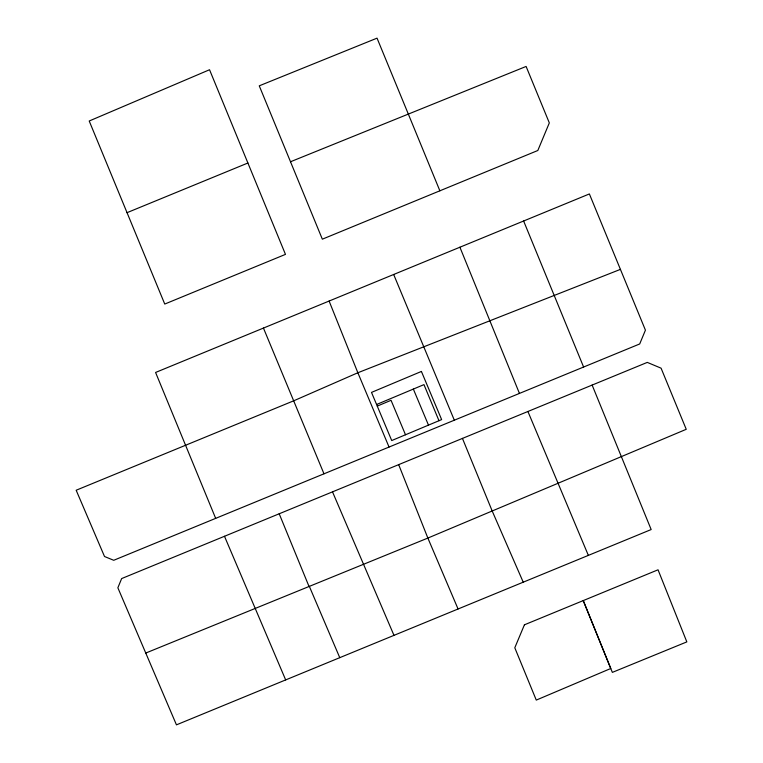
<?xml version="1.0" encoding="UTF-8"?>
<svg xmlns="http://www.w3.org/2000/svg" width="763" height="763" viewBox="0 0 763 763"><rect width="100%" height="100%" fill="white"/><g stroke="black" fill="none" stroke-linecap="round" stroke-linejoin="round"><path stroke-width="1.14" d="M376.588 404.504L423.961 384.619L438.983 420.709M377.265 406.097L391.047 400.308L405.506 434.767M215.662 518.335L155.585 372.458L589.379 193.945L645.431 330.16L639.699 343.96L113.735 560.29L104.512 556.504L76.166 490.237L293.841 400.756L357.857 372.754L620.424 269.377M127.03 212.677L247.899 163.005L285.467 254.375L164.751 304.055L89.214 121.002L209.539 69.738L247.899 163.005M439.869 190.807L537.82 150.502L549.322 122.9L526.108 66.448L290.503 161.756L259.258 85.828L377.036 38.15L408.329 114.078L439.869 190.807L322.339 239.181L290.503 161.756M592.126 385.067L651.163 529.551L176.453 724.85L117.864 587.787L121.651 578.573L647.282 362.396L661.082 368.176L686.242 429.302L427.862 538.068L145.762 653.052M523.218 582.159L492.326 511.315L462.435 438.372M332.496 491.83L393.985 635.369M458.048 608.96L427.862 538.068L398.668 464.629M309.33 586.346L339.773 657.687M285.667 679.909L224.484 536.275M588.34 555.359L527.901 411.467M413.346 389.073L428.482 425.125M389.044 447.042L357.857 372.754L329.111 301.061M263.445 328.061L323.979 473.794M393.679 274.508L454.319 420.184M523.618 220.993L583.6 367.022M279.191 513.757L309.034 586.489M459.898 247.202L519.431 393.384M524.419 624.811L514.796 647.777L536.275 700.091L610.753 668.502L583.256 600.595L612.355 672.384L686.834 641.893L658.04 569.799L524.419 624.811M421.414 371.447L371.505 392.401L391.724 440.556L441.634 419.602L421.414 371.447"/></g></svg>
